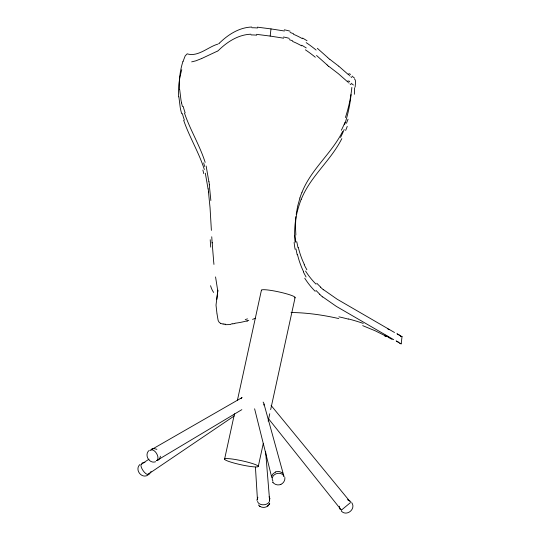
<?xml version="1.0" encoding="UTF-8"?>
<svg xmlns="http://www.w3.org/2000/svg" width="540" height="540" viewBox="0 0 540 540"><rect width="100%" height="100%" fill="white"/><g stroke="black" fill="none" stroke-linecap="round" stroke-linejoin="round"><path stroke-width="0.81" d="M354.355 94.291L354.605 87.777M355.165 87.109C355.09 84.578 356.481 80.447 354.409 78.799M295.934 216.621L295.441 226.159L295.866 234.981M283.615 38.178L270.175 36.079L270.979 28.904L257.344 27.155M402.003 336.717L401.2 343.892L396.401 341.165M256.858 500.256L257.83 497.232L257.594 497.617M296.204 214.306L297.689 206.044L299.943 197.978M160.421 456.206L159.827 458.204L158.483 460.094M224.606 459.068L234.488 413.755M237.357 400.572L261.428 290.176M258.269 466.466A17.233 2.038 12.3 0 0 233.584 459.23A17.233 2.038 12.3 0 0 232.457 462.605A17.233 2.038 12.3 0 0 258.269 466.466L263.297 443.394M268.151 421.153L269.764 413.735M270.662 409.617L295.097 297.567M217.91 290.149L216.81 299.349M183.067 61.391L185.2 55.849L187.137 53.878A1.006 1.006 0 0 1 187.562 53.899A2.099 2.093 0 0 1 187.947 54.074C198.504 56.774 208.622 46.649 217.748 44.172M348.05 119.212L346.457 123.302M347.247 126.387L345.647 130.478M302.029 192.233C311.135 169.229 331.661 153.414 342.63 131.443M301.226 199.409C310.331 176.404 330.851 160.583 341.827 138.618M271.877 475.828L272.774 474.174M151.072 471.474L149.094 474.343M341.523 510.017L350.588 502.517M267.975 505.805L269.737 503.415M269.102 504.569L269.561 503.813M139.9 464.515C134.393 469.557 141.487 479.048 147.886 475.166M273.119 473.762L275.508 472.027M218.565 43.801L218.585 43.794A1.64 1.235 11.9 0 0 218.997 43.531L219.375 43.16M219.564 42.977C228.231 34.513 239.301 27.439 251.721 27.034M149.283 450.279C143.795 454.586 149.128 464.137 155.682 461.754M341.26 510.995C346.558 516.983 356.393 508.937 351.682 502.565M258.377 504.974C260.584 507.857 265.207 508.275 267.908 505.858M267.644 506.081L268.259 505.562M148.102 474.255L234.34 415.881M141.352 464.184L149.02 459.169M156.6 460.64L241.866 409.644M150.896 449.969L242.042 397.589M280.847 484.373C283.541 483.273 285.235 480.276 284.863 477.401M217.33 51.172L202.068 58.347M201.737 58.495L195.912 60.811L191.66 61.87M142.128 463.01L144.963 462.49M275.947 471.852L275.434 472.055M280.922 484.346C278.073 485.683 274.408 484.657 272.653 482.051L272.889 482.348M217.715 50.996L217.782 50.969A1.64 1.235 11.9 0 0 218.187 50.706C226.976 41.992 238.208 34.627 250.911 34.209M252.538 319.363L255.683 318.249M246.956 321.219L247.421 321.077M151.814 448.855L154.123 448.578L156.883 449.341M276.466 471.69L279.16 471.535L281.637 472.426M234.819 323.602L232.963 323.784M231.086 323.946L232.794 323.798M291.053 312.498C307.125 312.687 323.116 315.036 338.769 318.566M225.491 324.169L223.094 324.02M256.541 34.331L270.175 36.079M270.979 28.904L284.425 31.003M347.416 499.669L350.851 501.538M290.108 32.481L293.504 33.676M289.305 39.656L292.694 40.851M362.705 325.64L375.104 330.757L386.998 336.656M400.896 336.245L401.983 336.697M401.018 343.838L399.661 343.217M401.888 336.636L397.211 333.99M400.761 336.177L400.262 335.941M220.577 323.352L219.146 322.259L218.241 320.666A60.797 21.654 -11 0 1 218.072 320.139L217.06 314.132M388.051 337.223L392.067 339.37M394.524 332.505L337.136 299.207L323.507 289.683M393.721 339.68L336.332 306.382L322.697 296.858M302.596 38.043L307.044 40.743M301.793 45.218L306.234 47.925M259.619 506.169L260.3 506.601M329.366 59.056L329.346 59.042A1.924 1.006 47.4 0 1 328.88 58.671L328.813 58.59M328.624 66.272L328.536 66.218A1.924 1.006 47.4 0 1 328.077 65.846L327.719 65.482M329.535 59.164L330.17 59.616M328.732 66.346L329.366 66.791M330.521 59.866L338.641 66.096M329.798 67.102L338.378 73.71L347.882 82.06M351.776 77.483L350.858 76.768M350.966 84.659L350.055 83.943M282.089 472.716L282.757 473.269M317.324 48.296L327.719 57.544M338.796 66.218L348.685 74.885M316.521 55.472L326.916 64.719M349.751 75.83L349.339 75.465M348.941 83.005L348.536 82.647M320.591 287.098L316.771 283.23M319.781 294.273L315.961 290.412M328.475 58.259L328.016 57.821M327.665 65.441L327.065 64.854M271.08 405.439L349.697 501.161M268.333 418.493L341.341 510.071M269.069 496.814L270.034 498.852M306.875 269.818L304.142 264.722M306.065 277L303.332 271.904M340.092 509.402L339.322 506.223M184.471 113.123C190.242 130.005 199.766 145.368 205.166 162.378M183.661 120.299C189.439 137.18 198.956 152.543 204.356 169.553M264.006 404.042L283.946 476.348M182.439 106.556L181.541 102.897M181.636 113.731L180.738 110.072A76.424 76.255 -78.7 0 1 180.212 107.399L178.888 96.842M254.61 408.8L271.802 477.623M297.979 247.61L296.771 241.758M297.175 254.786L295.967 248.933M206.132 166.023L208.879 181.724M205.322 173.198L208.076 188.899M216.972 313.74L216.013 305.127L217.769 290.945L215.554 276.919M209.284 184.842L210.857 200.536M208.481 192.024L210.047 207.718L211.39 230.391M213.948 264.418L213.469 259.565M295.063 242.156C293.861 229.716 295.191 217.026 299.14 205.153A102.627 96.674 -32.1 0 1 301.165 199.395M265.599 451.379L269.629 500.567M179.699 89.667L181.001 100.231A76.424 76.255 -78.7 0 0 181.562 102.897M212.146 242.946L211.748 236.77M255.434 467.201L257.472 500.026M247.489 318.857A41.796 6.439 -15.2 0 1 245.221 319.599M248.798 320.308A29.673 8.1 -12 0 1 247.03 320.868M246.605 320.935A23.348 7.418 -11 0 1 235.022 323.217M230.81 324.459A26.825 10.503 -12.4 0 1 225.005 324.641M223.148 323.98A10.125 3.625 -11.5 0 1 220.617 323.339M213.685 292.417A111.503 18.394 -84.8 0 1 210.56 285.721M213.503 259.038A102.533 7.803 88.7 0 1 212.193 242.501M210.722 247.124A96.822 7.763 88.9 0 1 210.215 239.72M208.177 188.879A111.132 34.432 82.8 0 1 208.582 192.011M202.865 170.066A82.168 75.539 -84.9 0 1 203.776 173.65M184.356 120.056A96.822 94.648 82.4 0 1 182.345 113.535M178.7 96.856A76.1 75.998 59.4 0 1 181.798 69.701M251.114 34.931A58.172 44.26 43.2 0 1 256.682 35.174M283.487 37.01A60.386 45.131 48.8 0 1 289.298 38.374M292.64 41.465A59.319 42.971 46 0 1 301.59 45.846M305.37 49.815A96.998 74.682 48.7 0 1 315.333 57.254M348.131 81.641A48.209 10.28 49.7 0 1 347.497 81.067M349.711 81.716A33.885 11.61 55.4 0 1 348.698 80.784M353.423 85.003A10.53 5.542 67.3 0 1 351.344 83.221M351.054 94.588A81.236 46.899 -78.6 0 1 344.581 124.733M344.183 129.506A80.933 57.206 -80 0 1 340.524 137.457M295.103 249.291A92.887 75.249 -63.1 0 1 294.125 242.453M303.581 271.708A97.963 77.868 -65 0 1 297.506 254.617M315.232 291.344A106.414 84.821 -64.8 0 1 304.749 278.222M322.576 296.993A112.158 90.376 -46 0 1 319.727 294.327M396.124 340.868A51.611 1.249 27.7 0 1 398.81 342.367M388.638 336.974A24.246 0.412 27.8 0 1 385.128 335.151M384.683 335.968A54.25 3.746 26 0 1 385.655 336.474M348.415 318.931A215.825 189.736 74.2 0 1 363.204 323.393M338.891 316.838A246.497 210.053 65 0 1 348.32 319.12M208.98 181.703A111.132 34.432 82.8 0 1 209.392 184.835M203.668 162.891A82.168 75.539 -84.9 0 1 204.586 166.469M185.159 112.88A96.822 94.648 82.4 0 1 183.148 106.36M179.503 89.681A76.1 75.998 59.4 0 1 182.972 61.358M251.924 27.756A58.172 44.26 43.2 0 1 257.492 27.992M284.29 29.828A60.386 45.131 48.8 0 1 290.108 31.199M293.443 34.283A59.319 42.971 46 0 1 302.4 38.671M306.18 42.64A96.998 74.682 48.7 0 1 316.136 50.078M348.935 74.466A48.209 10.28 49.7 0 1 348.3 73.892M350.521 74.54A33.885 11.61 55.4 0 1 349.502 73.609M354.321 77.882A10.53 5.542 67.3 0 1 352.154 76.046M351.857 87.413A81.236 46.899 -78.6 0 1 345.391 117.558M344.986 122.324A80.933 57.206 -80 0 1 341.327 130.275M299.889 197.964A102.627 96.674 -32.1 0 1 301.975 192.22M295.906 242.109A92.887 75.249 -63.1 0 1 294.935 235.278M304.391 264.533A97.963 77.868 -65 0 1 298.31 247.442M316.042 284.168A106.414 84.821 -64.8 0 1 305.552 271.046M323.379 289.818A112.158 90.376 -46 0 1 320.531 287.152M396.934 333.693A51.611 1.249 27.7 0 1 399.613 335.185M389.293 329.717A24.246 0.412 27.8 0 1 387.794 328.948M261.677 290.668A17.233 2.038 12.3 0 1 278.917 291.924A17.233 2.038 12.3 0 1 294.57 297.898M241.07 398.689A5.144 2.855 59.6 0 1 241.859 397.683M150.296 450.374A6.062 3.368 59.6 0 1 156.425 453.229A6.062 3.368 59.6 0 1 156.816 460.532M148.399 473.877A6.062 2.147 56.4 0 1 142.972 470.455A6.062 2.147 56.4 0 1 141.797 464.036M269.447 499.493A6.062 4.077 -4.1 0 1 264.627 504.691A6.062 4.077 -4.1 0 1 257.56 501.377M263.095 402.084A5.144 4.111 -14.7 0 1 263.885 405.135M272.99 481.127A6.062 4.846 -14.7 0 1 275.947 473.85A6.062 4.846 -14.7 0 1 284 476.516"/></g></svg>
